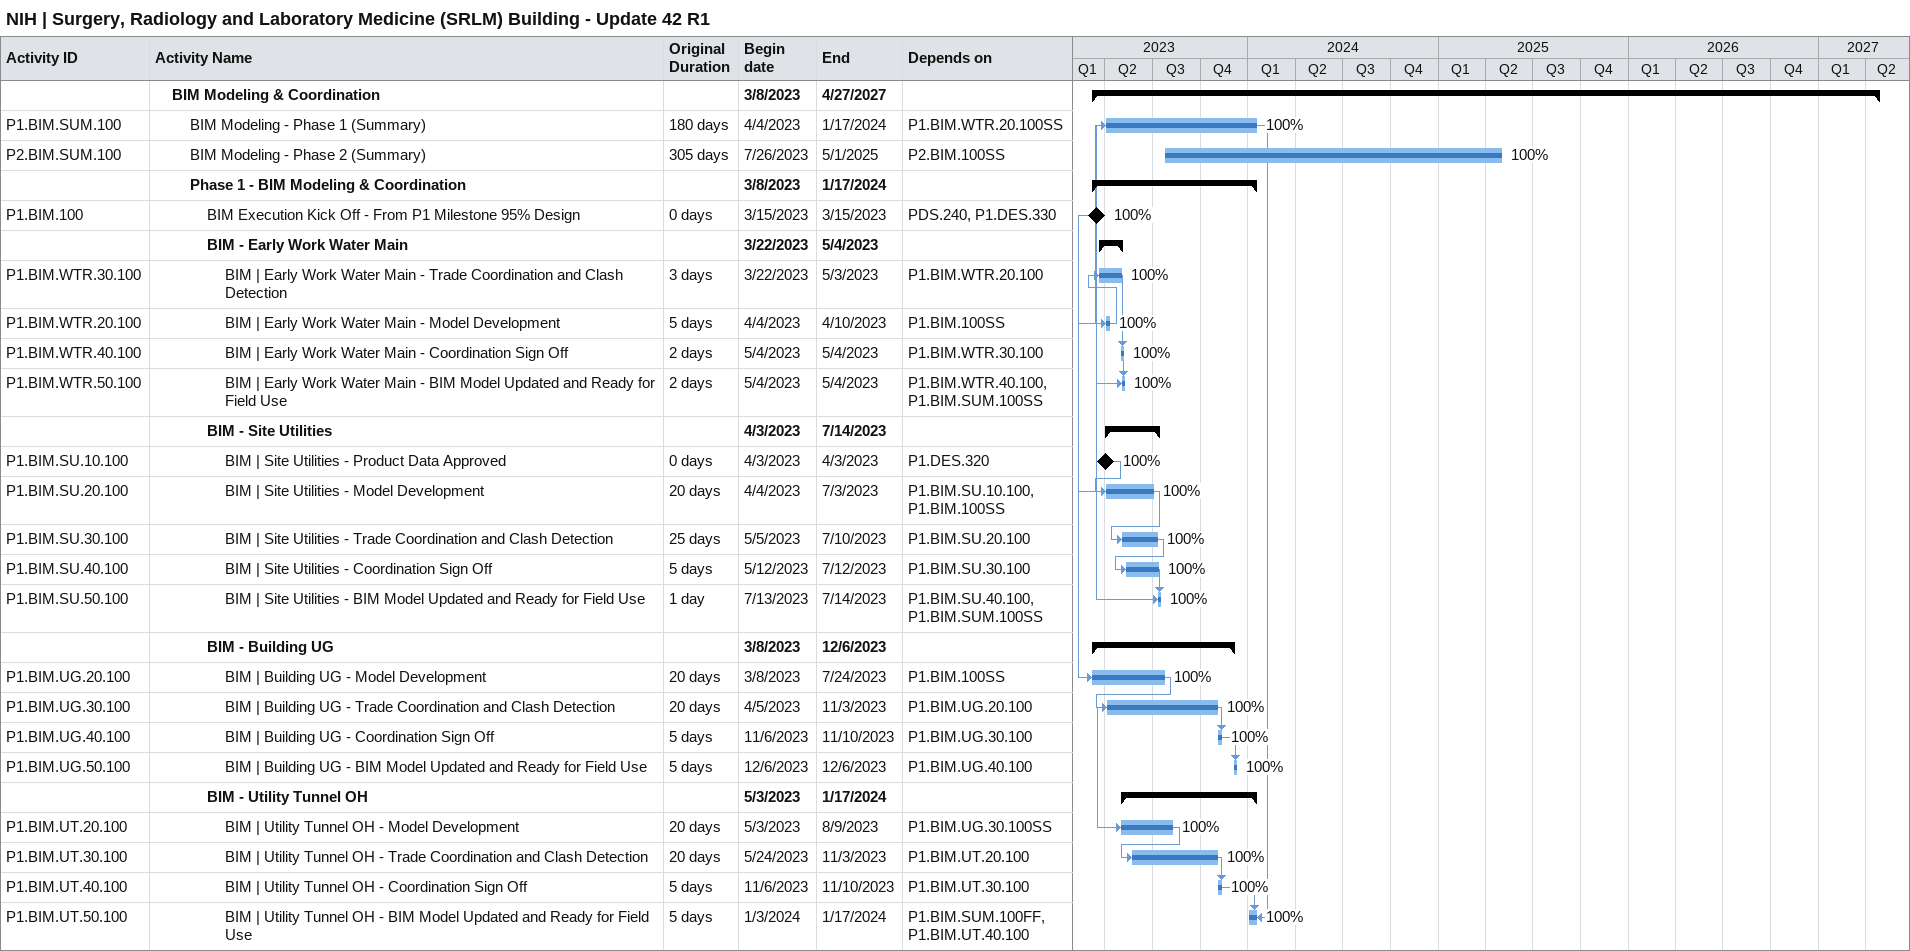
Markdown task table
NIH | Surgery, Radiology and Laboratory Medicine (SRLM) Building - Update 42 R1

| ID | Level | Task | Original duration | Start | Finish | Predecessors | % complete |
|---|---|---|---|---|---|---|---|
|  | 2 | **BIM Modeling & Coordination** |  | 2023-03-08 | 2027-04-27 |  |  |
| P1.BIM.SUM.100 | 3 | BIM Modeling - Phase 1 (Summary) | 180d | 2023-04-04 | 2024-01-17 | P1.BIM.WTR.20.100SS | 100 |
| P2.BIM.SUM.100 | 3 | BIM Modeling - Phase 2 (Summary) | 305d | 2023-07-26 | 2025-05-01 | P2.BIM.100SS | 100 |
|  | 3 | **Phase 1 - BIM Modeling & Coordination** |  | 2023-03-08 | 2024-01-17 |  |  |
| P1.BIM.100 | 4 | BIM Execution Kick Off - From P1 Milestone 95% Design | 0d | 2023-03-15 | 2023-03-15 | PDS.240, P1.DES.330 | 100 |
|  | 4 | **BIM - Early Work Water Main** |  | 2023-03-22 | 2023-05-04 |  |  |
| P1.BIM.WTR.30.100 | 5 | BIM \| Early Work Water Main - Trade Coordination and Clash Detection | 3d | 2023-03-22 | 2023-05-03 | P1.BIM.WTR.20.100 | 100 |
| P1.BIM.WTR.20.100 | 5 | BIM \| Early Work Water Main - Model Development | 5d | 2023-04-04 | 2023-04-10 | P1.BIM.100SS | 100 |
| P1.BIM.WTR.40.100 | 5 | BIM \| Early Work Water Main - Coordination Sign Off | 2d | 2023-05-04 | 2023-05-04 | P1.BIM.WTR.30.100 | 100 |
| P1.BIM.WTR.50.100 | 5 | BIM \| Early Work Water Main - BIM Model Updated and Ready for Field Use | 2d | 2023-05-04 | 2023-05-04 | P1.BIM.WTR.40.100, P1.BIM.SUM.100SS | 100 |
|  | 4 | **BIM - Site Utilities** |  | 2023-04-03 | 2023-07-14 |  |  |
| P1.BIM.SU.10.100 | 5 | BIM \| Site Utilities - Product Data Approved | 0d | 2023-04-03 | 2023-04-03 | P1.DES.320 | 100 |
| P1.BIM.SU.20.100 | 5 | BIM \| Site Utilities - Model Development | 20d | 2023-04-04 | 2023-07-03 | P1.BIM.SU.10.100, P1.BIM.100SS | 100 |
| P1.BIM.SU.30.100 | 5 | BIM \| Site Utilities - Trade Coordination and Clash Detection | 25d | 2023-05-05 | 2023-07-10 | P1.BIM.SU.20.100 | 100 |
| P1.BIM.SU.40.100 | 5 | BIM \| Site Utilities - Coordination Sign Off | 5d | 2023-05-12 | 2023-07-12 | P1.BIM.SU.30.100 | 100 |
| P1.BIM.SU.50.100 | 5 | BIM \| Site Utilities - BIM Model Updated and Ready for Field Use | 1d | 2023-07-13 | 2023-07-14 | P1.BIM.SU.40.100, P1.BIM.SUM.100SS | 100 |
|  | 4 | **BIM - Building UG** |  | 2023-03-08 | 2023-12-06 |  |  |
| P1.BIM.UG.20.100 | 5 | BIM \| Building UG - Model Development | 20d | 2023-03-08 | 2023-07-24 | P1.BIM.100SS | 100 |
| P1.BIM.UG.30.100 | 5 | BIM \| Building UG - Trade Coordination and Clash Detection | 20d | 2023-04-05 | 2023-11-03 | P1.BIM.UG.20.100 | 100 |
| P1.BIM.UG.40.100 | 5 | BIM \| Building UG - Coordination Sign Off | 5d | 2023-11-06 | 2023-11-10 | P1.BIM.UG.30.100 | 100 |
| P1.BIM.UG.50.100 | 5 | BIM \| Building UG - BIM Model Updated and Ready for Field Use | 5d | 2023-12-06 | 2023-12-06 | P1.BIM.UG.40.100 | 100 |
|  | 4 | **BIM - Utility Tunnel OH** |  | 2023-05-03 | 2024-01-17 |  |  |
| P1.BIM.UT.20.100 | 5 | BIM \| Utility Tunnel OH - Model Development | 20d | 2023-05-03 | 2023-08-09 | P1.BIM.UG.30.100SS | 100 |
| P1.BIM.UT.30.100 | 5 | BIM \| Utility Tunnel OH - Trade Coordination and Clash Detection | 20d | 2023-05-24 | 2023-11-03 | P1.BIM.UT.20.100 | 100 |
| P1.BIM.UT.40.100 | 5 | BIM \| Utility Tunnel OH - Coordination Sign Off | 5d | 2023-11-06 | 2023-11-10 | P1.BIM.UT.30.100 | 100 |
| P1.BIM.UT.50.100 | 5 | BIM \| Utility Tunnel OH - BIM Model Updated and Ready for Field Use | 5d | 2024-01-03 | 2024-01-17 | P1.BIM.SUM.100FF, P1.BIM.UT.40.100 | 100 |
